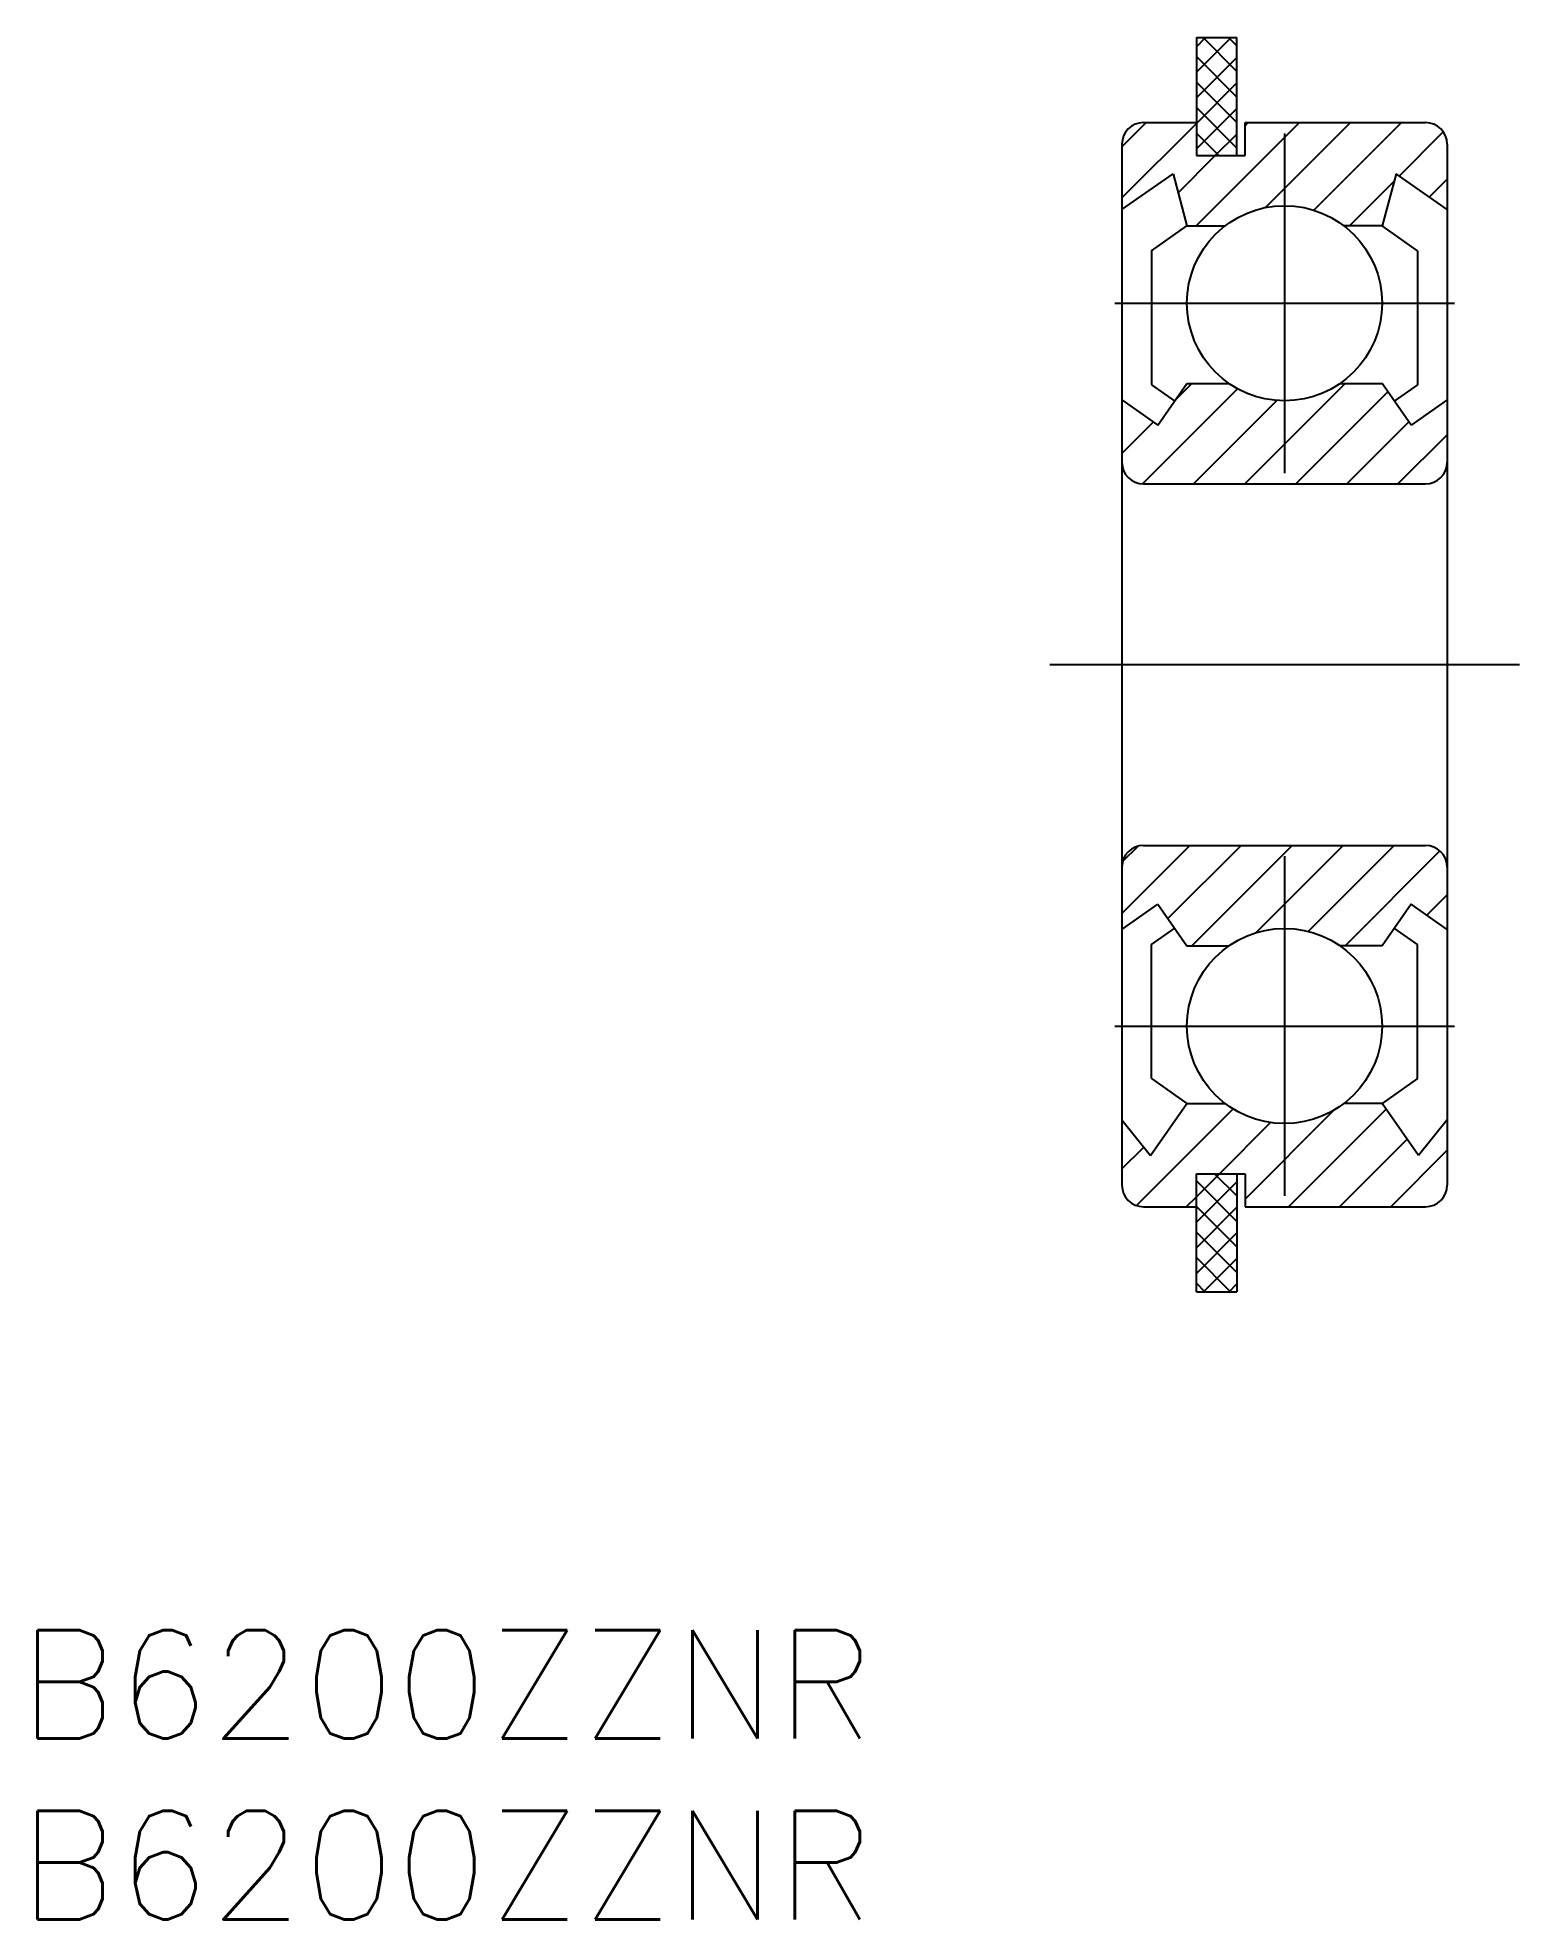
# Model space of a CAD drawing. Extents: x -30 to 11, y -34.7 to 17.4.
import ezdxf

# ---------------------------------------------------------------- set-up
doc = ezdxf.new("R2010")
doc.units = 0
doc.linetypes.add('CENTER', pattern=[50.8, 31.75, -6.35, 6.35, -6.35])
doc.layers.get('0').update_dxf_attribs({"linetype": 'CONTINUOUS'})
doc.layers.add('CENTER', color=1, linetype='CENTER')
doc.styles.get("Standard").update_dxf_attribs({"font": 'txt.shx', "height": 3, "bigfont": 'bigfont.shx'})

msp = doc.modelspace()

# ---------------------------------------------------------------- linework, layer by layer
at = {"color": 7, "linetype": 'CONTINUOUS'}
for p, q in [((2.06, 17.35), (2.06, 14.085)), ((2.06, 17.35), (3.18, 17.35)), ((3.18, 14.085), (3.18, 17.35)), ((0.6, 15), (2.06, 15)), ((3.41, 15), (8.4, 15)), ((3.41, 14.085), (3.41, 15)), ((0, 14.4), (0, -14.4)), ((2.06, 14.085), (3.41, 14.085)), ((9, 14.4), (9, -14.4)), ((0, 12.593), (1.414, 13.583)), ((1.414, 13.583), (1.8, 12.143)), ((7.586, 13.583), (7.2, 12.143)), ((9, 12.593), (7.586, 13.583)), ((0.816, 11.454), (1.8, 12.143)), ((1.8, 12.143), (2.857, 12.143)), ((7.2, 12.143), (6.143, 12.143)), ((8.184, 11.454), (7.2, 12.143)), ((0.816, 11.454), (0.816, 7.746)), ((8.184, 11.454), (8.184, 7.746)), ((0, 7.329), (0.996, 6.631)), ((0.816, 7.746), (1.461, 7.294)), ((0.996, 6.631), (1.8, 7.779)), ((1.8, 7.779), (2.965, 7.779)), ((6.035, 7.779), (7.2, 7.779)), ((8.004, 6.631), (7.2, 7.779)), ((8.184, 7.746), (7.539, 7.294)), ((9, 7.329), (8.004, 6.631)), ((0.6, 5), (8.4, 5)), ((0.6, -5), (8.4, -5)), ((0, -7.329), (0.996, -6.631)), ((0.996, -6.631), (1.8, -7.779)), ((8.004, -6.631), (7.2, -7.779)), ((9, -7.329), (8.004, -6.631)), ((0.816, -7.746), (1.461, -7.294)), ((0.816, -11.454), (0.816, -7.746)), ((1.8, -7.779), (2.965, -7.779)), ((7.2, -7.779), (6.035, -7.779)), ((8.184, -7.746), (7.539, -7.294)), ((8.184, -11.454), (8.184, -7.746)), ((0.816, -11.454), (1.8, -12.143)), ((8.184, -11.454), (7.2, -12.143)), ((0.792, -13.583), (1.8, -12.143)), ((1.8, -12.143), (2.857, -12.143)), ((7.2, -12.143), (6.143, -12.143)), ((8.208, -13.583), (7.2, -12.143)), ((0, -12.593), (0.792, -13.583)), ((9, -12.593), (8.208, -13.583)), ((2.06, -17.35), (2.06, -14.085)), ((2.06, -14.085), (3.41, -14.085)), ((3.18, -14.085), (3.18, -17.35)), ((3.41, -14.085), (3.41, -15)), ((0.6, -15), (2.06, -15)), ((3.41, -15), (8.4, -15)), ((2.06, -17.35), (3.18, -17.35))]:
    msp.add_line(p, q, dxfattribs=at)
at = {"color": 3, "linetype": 'CONTINUOUS'}
for p, q in [((2.06, 17.098), (2.312, 17.35)), ((2.06, 16.391), (3.019, 17.35)), ((3.18, 16.414), (2.244, 17.35)), ((3.18, 17.121), (2.951, 17.35)), ((3.18, 15.707), (2.06, 16.827)), ((2.06, 15.684), (3.18, 16.804)), ((3.18, 15), (2.06, 16.12)), ((2.06, 14.977), (3.18, 16.097)), ((3.18, 14.293), (2.06, 15.413)), ((2.06, 14.27), (3.18, 15.39)), ((0, 14.331), (0.669, 15)), ((0, 12.917), (2.06, 14.977)), ((2.054, 12.143), (4.912, 15)), ((2.681, 14.085), (2.06, 14.706)), ((2.582, 14.085), (3.18, 14.683)), ((3.41, 14.913), (3.497, 15)), ((3.974, 12.648), (6.326, 15)), ((5.314, 12.574), (7.74, 15)), ((7.675, 13.521), (8.894, 14.74)), ((1.555, 13.057), (2.582, 14.085)), ((6.297, 12.143), (7.531, 13.377)), ((8.507, 12.938), (9, 13.432)), ((0, 7.26), (0.04, 7.3)), ((0.569, 5.001), (3.201, 7.633)), ((1.49, 7.336), (1.933, 7.779)), ((1.983, 5), (4.291, 7.308)), ((3.397, 5), (6.175, 7.779)), ((4.811, 5), (7.36, 7.549)), ((0, 5.846), (0.872, 6.718)), ((6.225, 5), (7.943, 6.718)), ((7.639, 5), (9, 6.361)), ((0, -6.882), (1.882, -5)), ((0.019, -5.448), (0.448, -5.019)), ((1.272, -7.024), (3.296, -5)), ((1.932, -7.779), (4.711, -5)), ((3.705, -7.42), (6.125, -5)), ((5.158, -7.381), (7.539, -5)), ((6.175, -7.779), (8.8, -5.153)), ((8.435, -6.933), (9, -6.367)), ((0.401, -14.966), (3.074, -12.293)), ((1.776, -12.177), (1.81, -12.143)), ((3.41, -14.786), (5.868, -12.328)), ((4.61, -15), (7.31, -12.3)), ((2.697, -14.085), (4.11, -12.672)), ((0, -13.953), (0.604, -13.349)), ((6.024, -15), (7.892, -13.132)), ((7.438, -15), (9, -13.438)), ((2.06, -14.722), (2.697, -14.085)), ((3.18, -15.406), (2.06, -14.286)), ((2.06, -15.429), (3.18, -14.309)), ((3.18, -14.699), (2.566, -14.085)), ((1.782, -15), (2.06, -14.722)), ((3.18, -16.113), (2.06, -14.993)), ((2.06, -16.136), (3.18, -15.016)), ((3.18, -16.82), (2.06, -15.7)), ((2.06, -16.843), (3.18, -15.723)), ((3.003, -17.35), (2.06, -16.407)), ((2.26, -17.35), (3.18, -16.43)), ((2.296, -17.35), (2.06, -17.114)), ((2.967, -17.35), (3.18, -17.137))]:
    msp.add_line(p, q, dxfattribs=at)
at = {"color": 7, "linetype": 'CONTINUOUS'}
for centre in [(4.5, 10), (4.5, -10)]:
    msp.add_circle(centre, 2.7, dxfattribs=at)
for centre, start, end in [((0.6, 14.4), 90, 180), ((8.4, 14.4), 0, 90), ((0.6, 5.6), 180, 270), ((8.4, 5.6), 270, 0), ((0.6, -5.6), 90, 180), ((8.4, -5.6), 0, 90), ((0.6, -14.4), 180, 270), ((8.4, -14.4), 270, 0)]:
    msp.add_arc(centre, 0.6, start, end, dxfattribs=at)
at = {"layer": 'CENTER', "color": 1, "linetype": 'CENTER'}
for p, q in [((4.5, 14.7), (4.5, 5.3)), ((-0.2, 10), (9.2, 10)), ((-2, 0), (11, 0)), ((4.5, -5.3), (4.5, -14.7)), ((-0.2, -10), (9.2, -10))]:
    msp.add_line(p, q, dxfattribs=at)

# ---------------------------------------------------------------- texts
at = {"color": 7, "linetype": 'CONTINUOUS'}
for p in [(-30.526, -29.718), (-30.526, -34.718)]:
    msp.add_text('B6200ZZNR', height=3, dxfattribs=at).set_placement(p)

doc.saveas('drawing.dxf')
